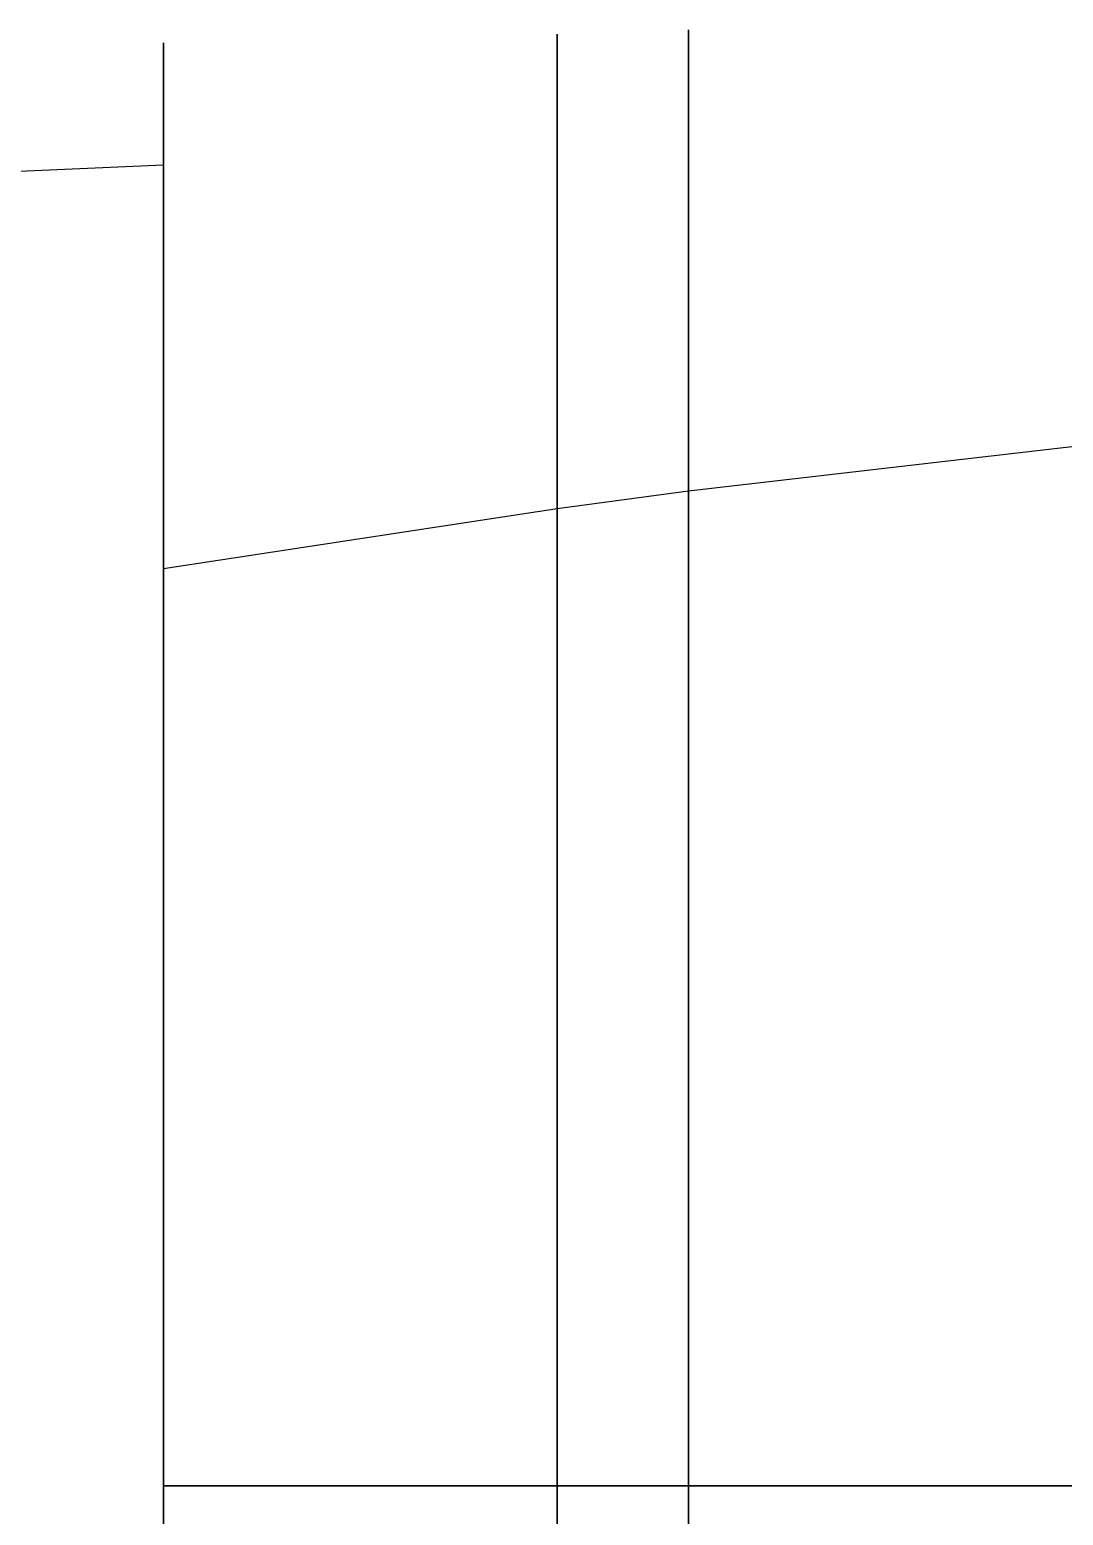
# Model space of a CAD drawing. Extents: x 0 to 100, y -6 to 6.
# Drawn here: x 19.49 to 23.43, y -0.11 to 5.55 of the extents above; entities that cross this region are included whole.
import ezdxf

# ---------------------------------------------------------------- set-up
doc = ezdxf.new("R2010")
doc.units = 0
for name, color, linetype in [('Compartiment', 3, 'CONTINUOUS'), ('Fysiek-dwarsvlak', 5, 'CONTINUOUS'), ('Fysiek-horizontaal-vlak', 5, 'CONTINUOUS'), ('Fysiek-langsvlak', 5, 'CONTINUOUS'), ('Gereserveerd', 1, 'CONTINUOUS'), ('Lijnenmodel-van-de-romp', 2, 'CONTINUOUS'), ('Vlakkenmodel-van-de-romp', 2, 'CONTINUOUS')]:
    doc.layers.add(name, color=color, linetype=linetype)

msp = doc.modelspace()

# ---------------------------------------------------------------- linework, layer by layer
at = {"layer": 'Compartiment'}
for points in [[(22, 5.54966, 5.49991), (22, 5.54985, 5.45103), (22, 5.54989, 5.40217), (22, 5.54975, 5.35275), (22, 5.54937, 5.30219), (22, 5.54873, 5.24991), (22, 5.5478, 5.19577), (22, 5.54664, 5.14152), (22, 5.54536, 5.08935), (22, 5.54403, 5.04143), (22, 5.54276, 4.99997), (22, 5.5416, 4.96642), (22, 5.54053, 4.93933), (22, 5.53948, 4.9165), (22, 5.53838, 4.89576), (22, 5.53719, 4.8749), (22, 5.53584, 4.85221), (22, 5.53434, 4.8278), (22, 5.53269, 4.80224), (22, 5.53088, 4.77612), (22, 5.52894, 4.75001), (22, 5.52686, 4.72438), (22, 5.52466, 4.69921), (22, 5.52235, 4.67437), (22, 5.51994, 4.64975), (22, 5.51744, 4.62522), (22, 5.51487, 4.60066), (22, 5.51223, 4.57599), (22, 5.50951, 4.55114), (22, 5.48656, 4.35427), (22, 5.48382, 4.33247), (22, 5.4808, 4.30919), (22, 5.47724, 4.28287), (22, 5.47293, 4.25196), (22, 5.46764, 4.21514), (22, 5.46113, 4.17208), (22, 5.45321, 4.12269), (22, 5.44364, 4.0669), (22, 5.43221, 4.00462), (22, 5.41874, 3.93601), (22, 5.40322, 3.86216), (22, 5.38567, 3.78443), (22, 5.36611, 3.70416), (22, 5.34456, 3.62268), (22, 5.32117, 3.54139), (22, 5.2966, 3.46186), (22, 5.27166, 3.38571), (22, 5.24712, 3.31455), (22, 5.22377, 3.25001), (22, 5.20217, 3.19311), (22, 5.18187, 3.14243), (22, 5.16216, 3.09599), (22, 5.14237, 3.05177), (22, 5.12179, 3.00779), (22, 5.09987, 2.96247), (22, 5.07664, 2.91593), (22, 5.05225, 2.86876), (22, 5.02687, 2.8215), (22, 5.00065, 2.77473), (22, 4.97373, 2.7289), (22, 4.94608, 2.68401), (22, 4.91761, 2.63995), (22, 4.88827, 2.59661), (22, 4.85799, 2.55389), (22, 4.8267, 2.51171), (22, 4.79443, 2.47011), (22, 4.76117, 2.42917), (22, 4.72695, 2.38899), (22, 4.69178, 2.34963), (22, 4.65569, 2.31117), (22, 4.61869, 2.27365), (22, 4.58079, 2.23711), (22, 4.54199, 2.20159), (22, 4.50232, 2.16712), (22, 4.46178, 2.13373), (22, 4.42041, 2.1014), (22, 4.37825, 2.07009), (22, 4.33532, 2.03979), (22, 4.29167, 2.01045), (22, 4.24733, 1.98206), (22, 4.20238, 1.95459), (22, 4.15692, 1.92804), (22, 4.11103, 1.90238), (22, 4.06481, 1.87762), (22, 4.0183, 1.85372), (22, 3.97142, 1.83062), (22, 3.92405, 1.80824), (22, 3.87606, 1.78651), (22, 3.82734, 1.76536), (22, 3.79049, 1.75), (22, -3.79049, 1.75)], [(22, -5.54349, 5.9999), (22, 5.54349, 5.9999), (22, 5.54966, 5.49991)], [(20, 5.4997, 5.65232), (20, 5.49981, 5.60303), (20, 5.49973, 5.55221), (20, 5.49941, 5.49909), (20, 5.49882, 5.44351), (20, 5.49804, 5.38781), (20, 5.49716, 5.33491), (20, 5.49487, 5.22101), (20, 5.4943, 5.1994), (20, 5.49365, 5.17942), (20, 5.48162, 4.87473), (20, 5.48005, 4.8387), (20, 5.47871, 4.81132), (20, 5.47746, 4.7895), (20, 5.47615, 4.7701), (20, 5.47463, 4.75001), (20, 5.46433, 4.62487), (20, 5.46247, 4.60347), (20, 5.46054, 4.58284), (20, 5.45821, 4.56043), (20, 5.45514, 4.53366), (20, 5.45101, 4.49998), (20, 5.44559, 4.45773), (20, 5.43913, 4.40888), (20, 5.43197, 4.35628), (20, 5.42446, 4.30281), (20, 5.41696, 4.25133), (20, 5.40966, 4.20375), (20, 5.40213, 4.15816), (20, 5.39378, 4.11166), (20, 5.38403, 4.06136), (20, 5.37228, 4.00438), (20, 5.35807, 3.93868), (20, 5.34138, 3.86549), (20, 5.32231, 3.78691), (20, 5.30098, 3.70503), (20, 5.27748, 3.62193), (20, 5.25205, 3.53961), (20, 5.22547, 3.45971), (20, 5.19865, 3.38377), (20, 5.17249, 3.31335), (20, 5.1479, 3.25), (20, 5.12547, 3.19461), (20, 5.10447, 3.14539), (20, 5.08383, 3.09991), (20, 5.0625, 3.05573), (20, 5.03941, 3.01041), (20, 5.0339, 3), (20, -5.0339, 3)], [(20, 5.4997, 5.65232), (20, 5.49981, 5.60303), (20, 5.49973, 5.55221), (20, 5.49941, 5.49909), (20, 5.49882, 5.44351), (20, 5.49804, 5.38781), (20, 5.49716, 5.33491), (20, 5.49487, 5.22101), (20, 5.4943, 5.1994), (20, 5.49365, 5.17942), (20, 5.48162, 4.87473), (20, 5.48005, 4.8387), (20, 5.47871, 4.81132), (20, 5.47746, 4.7895), (20, 5.47615, 4.7701), (20, 5.47463, 4.75001), (20, 5.46433, 4.62487), (20, 5.46247, 4.60347), (20, 5.46054, 4.58284), (20, 5.45821, 4.56043), (20, 5.45514, 4.53366), (20, 5.45101, 4.49998), (20, 5.44559, 4.45773), (20, 5.43913, 4.40888), (20, 5.43197, 4.35628), (20, 5.42446, 4.30281), (20, 5.41696, 4.25133), (20, 5.40966, 4.20375), (20, 5.40213, 4.15816), (20, 5.39378, 4.11166), (20, 5.38403, 4.06136), (20, 5.37228, 4.00438), (20, 5.35807, 3.93868), (20, 5.34138, 3.86549), (20, 5.32231, 3.78691), (20, 5.30098, 3.70503), (20, 5.27748, 3.62193), (20, 5.25205, 3.53961), (20, 5.22547, 3.45971), (20, 5.19865, 3.38377), (20, 5.17249, 3.31335), (20, 5.1479, 3.25), (20, 5.12547, 3.19461), (20, 5.10447, 3.14539), (20, 5.08383, 3.09991), (20, 5.0625, 3.05573), (20, 5.03941, 3.01041), (20, 5.01392, 2.96231), (20, 4.98699, 2.91296), (20, 4.95999, 2.86472), (20, 4.93428, 2.81992), (20, 4.91124, 2.7809), (20, 4.89187, 2.74934), (20, 4.87575, 2.72424), (20, 4.8621, 2.7039), (20, 4.85013, 2.68666), (20, 4.83907, 2.67084), (20, 4.82806, 2.65484), (20, 4.81597, 2.63741), (20, 4.80158, 2.61738), (20, 4.78368, 2.59356), (20, 4.76107, 2.56478), (20, 4.73295, 2.53037), (20, 4.70017, 2.49161), (20, 4.66399, 2.45028), (20, 4.62567, 2.40818), (20, 4.58648, 2.36709), (20, 4.54742, 2.32841), (20, 4.50842, 2.2921), (20, 4.46917, 2.25772), (20, 4.42934, 2.22484), (20, 4.38863, 2.19303), (20, 4.34677, 2.16194), (20, 4.30384, 2.13159), (20, 4.25999, 2.10207), (20, 4.21535, 2.07347), (20, 4.17007, 2.04588), (20, 4.12427, 2.01937), (20, 4.07799, 1.9939), (20, 4.03126, 1.96939), (20, 3.9841, 1.94579), (20, 3.93652, 1.92302), (20, 3.88856, 1.90102), (20, 3.84025, 1.87976), (20, 3.79161, 1.85922), (20, 3.74269, 1.83937), (20, 3.69351, 1.82021), (20, 3.6441, 1.8017), (20, 3.59447, 1.78381), (20, 3.54463, 1.7665), (20, 3.49539, 1.75), (20, -3.49539, 1.75)], [(20, -5.49698, 5.99985), (20, 5.49698, 5.99985), (20, 5.4997, 5.65232)], [(20, -5.49698, 5.99985), (20, 5.49698, 5.99985), (20, 5.4997, 5.65232)], [(21.5, 5.53339, 5.37474), (21.5, 5.53309, 5.31463), (21.5, 5.53261, 5.26453), (21.5, 5.53192, 5.2195), (21.5, 5.53099, 5.17459), (21.5, 5.52835, 5.06685), (21.5, 5.52661, 5.00284), (21.5, 5.52458, 4.93659), (21.5, 5.52225, 4.87186), (21.5, 5.51964, 4.81243), (21.5, 5.51676, 4.76123), (21.5, 5.51372, 4.71801), (21.5, 5.51066, 4.68169), (21.5, 5.50771, 4.6512), (21.5, 5.50039, 4.58208), (21.5, 5.49792, 4.55971), (21.5, 5.49497, 4.53356), (21.5, 5.4865, 4.46078), (21.5, 5.48083, 4.41371), (21.5, 5.47435, 4.36202), (21.5, 5.46719, 4.30777), (21.5, 5.45949, 4.25301), (21.5, 5.45138, 4.19947), (21.5, 5.44298, 4.1476), (21.5, 5.43441, 4.0975), (21.5, 5.42577, 4.04929), (21.5, 5.41719, 4.00307), (21.5, 5.40866, 3.95854), (21.5, 5.39962, 3.91383), (21.5, 5.38939, 3.86661), (21.5, 5.37731, 3.81459), (21.5, 5.3627, 3.75547), (21.5, 5.34504, 3.68774), (21.5, 5.32452, 3.61301), (21.5, 5.3015, 3.53368), (21.5, 5.27633, 3.45216), (21.5, 5.24936, 3.37086), (21.5, 5.22094, 3.29177), (21.5, 5.19131, 3.21522), (21.5, 5.16069, 3.14114), (21.5, 5.12932, 3.06944), (21.5, 5.0974, 3.00006), (21.5, 5.06497, 2.93278), (21.5, 5.0312, 2.86686), (21.5, 4.99508, 2.80141), (21.5, 4.9556, 2.73554), (21.5, 4.91171, 2.66839), (21.5, 4.86313, 2.59974), (21.5, 4.81237, 2.53215), (21.5, 4.76268, 2.46887), (21.5, 4.7173, 2.41311), (21.5, 4.67948, 2.36813), (21.5, 4.65145, 2.33603), (21.5, 4.63139, 2.31443), (21.5, 4.61649, 2.2998), (21.5, 4.60392, 2.28864), (21.5, 4.59089, 2.27742), (21.5, 4.57516, 2.26339), (21.5, 4.55703, 2.24683), (21.5, 4.53736, 2.22877), (21.5, 4.51704, 2.21024), (21.5, 4.49694, 2.19226), (21.5, 4.4777, 2.17561), (21.5, 4.45887, 2.15996), (21.5, 4.43979, 2.14473), (21.5, 4.41976, 2.12933), (21.5, 4.39809, 2.11318), (21.5, 4.37427, 2.09585), (21.5, 4.34847, 2.07751), (21.5, 4.32105, 2.05851), (21.5, 4.29234, 2.0392), (21.5, 4.26269, 2.01989), (21.5, 4.23249, 2.00093), (21.5, 4.20225, 1.98255), (21.5, 4.17249, 1.96496), (21.5, 4.14378, 1.94838), (21.5, 4.11666, 1.93303), (21.5, 4.09147, 1.91905), (21.5, 4.06781, 1.9062), (21.5, 4.04508, 1.89417), (21.5, 4.02268, 1.88264), (21.5, 4.00001, 1.8713), (21.5, 3.97668, 1.85992), (21.5, 3.95309, 1.84865), (21.5, 3.92986, 1.8377), (21.5, 3.90759, 1.82733), (21.5, 3.88689, 1.81776), (21.5, 3.86792, 1.80905), (21.5, 3.84903, 1.80057), (21.5, 3.82811, 1.79153), (21.5, 3.80306, 1.78113), (21.5, 3.77176, 1.76857), (21.5, 3.73284, 1.75334), (21.5, 3.72414, 1.75), (21.5, -3.72414, 1.75)], [(21.5, -5.53222, 5.99989), (21.5, 5.53222, 5.99989), (21.5, 5.53339, 5.37474)], [(20, -5.0339, 3), (20, 5.0339, 3), (20, 5.01392, 2.96231)], [(20, 5.01392, 2.96231), (20, 4.98699, 2.91296), (20, 4.95999, 2.86472), (20, 4.93428, 2.81992), (20, 4.91124, 2.7809), (20, 4.89187, 2.74934), (20, 4.87575, 2.72424), (20, 4.8621, 2.7039), (20, 4.85013, 2.68666), (20, 4.83907, 2.67084), (20, 4.82806, 2.65484), (20, 4.81597, 2.63741), (20, 4.80158, 2.61738), (20, 4.78368, 2.59356), (20, 4.76107, 2.56478), (20, 4.73295, 2.53037), (20, 4.70017, 2.49161), (20, 4.66399, 2.45028), (20, 4.62567, 2.40818), (20, 4.58648, 2.36709), (20, 4.54742, 2.32841), (20, 4.50842, 2.2921), (20, 4.46917, 2.25772), (20, 4.42934, 2.22484), (20, 4.38863, 2.19303), (20, 4.34677, 2.16194), (20, 4.30384, 2.13159), (20, 4.25999, 2.10207), (20, 4.21535, 2.07347), (20, 4.17007, 2.04588), (20, 4.12427, 2.01937), (20, 4.07799, 1.9939), (20, 4.03126, 1.96939), (20, 3.9841, 1.94579), (20, 3.93652, 1.92302), (20, 3.88856, 1.90102), (20, 3.84025, 1.87976), (20, 3.79161, 1.85922), (20, 3.74269, 1.83937), (20, 3.69351, 1.82021), (20, 3.6441, 1.8017), (20, 3.59447, 1.78381), (20, 3.54463, 1.7665), (20, 3.49458, 1.74973), (20, 3.44432, 1.73347), (20, 3.39388, 1.71768), (20, 3.34331, 1.70234), (20, 3.29267, 1.68743), (20, 3.24203, 1.67294), (20, 3.19146, 1.65884), (20, 3.14098, 1.64512), (20, 3.09043, 1.6317), (20, 3.03959, 1.6185), (20, 2.98827, 1.60544), (20, 2.93624, 1.59245), (20, 2.88347, 1.5795), (20, 2.83064, 1.56671), (20, 2.77859, 1.55427), (20, 2.72816, 1.54235), (20, 2.6802, 1.53113), (20, 2.63489, 1.52064), (20, 2.58972, 1.51033), (20, 2.54152, 1.49949), (20, 2.48712, 1.48742), (20, 2.3475, 1.45691), (20, 2.25866, 1.43786), (20, 2.15637, 1.41638), (20, 2.04019, 1.39258), (20, 1.90966, 1.36655), (20, 1.76523, 1.33854), (20, 1.61087, 1.30926), (20, 1.45144, 1.2796), (20, 1.29179, 1.25041), (20, 1.13679, 1.22256), (20, 0.99062, 1.19677), (20, 0.85465, 1.17321), (20, 0.7296, 1.15191), (20, 0.61617, 1.13289), (20, 0.51506, 1.11618), (20, 0.15, 1.05797), (20, 0.12918, 1.05722), (20, 0.11809, 1.05685), (20, 0.10505, 1.05649), (20, 0.09055, 1.05616), (20, 0.07507, 1.05593), (20, 0.0591, 1.05585), (20, 0.04312, 1.05595), (20, 0.02762, 1.05631), (20, 0.01309, 1.05696), (20, 0, 1.05795), (20, -0.01309, 1.05696), (20, -0.02762, 1.05631), (20, -0.04312, 1.05595), (20, -0.0591, 1.05585), (20, -0.07507, 1.05593), (20, -0.09055, 1.05616), (20, -0.10505, 1.05649), (20, -0.11809, 1.05685)], [(22, 3.77788, 1.74474), (22, 3.79049, 1.75), (22, 0, 1.75), (22, 0, 0.88605), (22, 0.01308, 0.88535), (22, 0.02762, 0.88488), (22, 0.04311, 0.88462), (22, 0.05909, 0.88454), (22, 0.07506, 0.88459), (22, 0.09054, 0.88475), (22, 0.10504, 0.88498), (22, 0.11808, 0.88523), (22, 0.14999, 0.88601), (22, 0.5211, 0.9511), (22, 0.62064, 0.96916), (22, 0.7341, 0.9901), (22, 0.8618, 1.01411), (22, 1.00405, 1.04139), (22, 1.16003, 1.0719), (22, 1.32443, 1.1046), (22, 1.49079, 1.13823), (22, 1.65268, 1.17152), (22, 1.80364, 1.20321), (22, 1.93841, 1.23221), (22, 2.05649, 1.25827), (22, 2.15856, 1.28133), (22, 2.24529, 1.30131), (22, 2.37619, 1.33201), (22, 2.4261, 1.34388), (22, 2.47215, 1.35498), (22, 2.51941, 1.36654), (22, 2.63653, 1.39561), (22, 2.70898, 1.41383), (22, 2.78782, 1.43394), (22, 2.87059, 1.45544), (22, 2.9548, 1.47782), (22, 3.03819, 1.5006), (22, 3.11916, 1.52331), (22, 3.19631, 1.54549), (22, 3.26826, 1.56669), (22, 3.33359, 1.58645), (22, 3.39147, 1.60449), (22, 3.44333, 1.62123), (22, 3.49117, 1.63727), (22, 3.53696, 1.65321), (22, 3.58271, 1.66966), (22, 3.62999, 1.68708), (22, 3.67864, 1.70548), (22, 3.72813, 1.72474), (22, 3.77788, 1.74474)], [(21.5, 3.68776, 1.73605), (21.5, 3.72414, 1.75), (21.5, 0, 1.75), (21.5, 0, 0.92843), (21.5, 0.01309, 0.92806), (21.5, 0.02762, 0.92782), (21.5, 0.04312, 0.92769), (21.5, 0.0591, 0.92764), (21.5, 0.07507, 0.92767), (21.5, 0.09055, 0.92776), (21.5, 0.10505, 0.92788), (21.5, 0.15, 0.92842), (21.5, 0.27845, 0.94973), (21.5, 0.33163, 0.95872), (21.5, 0.39145, 0.96899), (21.5, 0.45623, 0.98034), (21.5, 0.52401, 0.99246), (21.5, 0.76151, 1.03576), (21.5, 0.83136, 1.04815), (21.5, 0.87111, 1.05531), (21.5, 0.92729, 1.06571), (21.5, 1.00981, 1.08128), (21.5, 1.12531, 1.10336), (21.5, 1.26734, 1.13083), (21.5, 1.42618, 1.16196), (21.5, 1.59211, 1.19504), (21.5, 1.7554, 1.22832), (21.5, 1.90795, 1.26034), (21.5, 2.04808, 1.29063), (21.5, 2.17575, 1.31895), (21.5, 2.29089, 1.3451), (21.5, 2.39345, 1.36884), (21.5, 2.48371, 1.39005), (21.5, 2.56331, 1.40906), (21.5, 2.63424, 1.42626), (21.5, 2.69846, 1.44206), (21.5, 2.75795, 1.45689), (21.5, 2.8145, 1.47112), (21.5, 2.86911, 1.48503), (21.5, 2.92259, 1.49887), (21.5, 2.97574, 1.51289), (21.5, 3.02938, 1.52733), (21.5, 3.08404, 1.54235), (21.5, 3.13916, 1.5578), (21.5, 3.19392, 1.57342), (21.5, 3.24749, 1.58897), (21.5, 3.29904, 1.6042), (21.5, 3.34807, 1.61898), (21.5, 3.39533, 1.63361), (21.5, 3.4419, 1.64851), (21.5, 3.48888, 1.66412), (21.5, 3.53734, 1.68085), (21.5, 3.58783, 1.6989), (21.5, 3.63869, 1.7176), (21.5, 3.68776, 1.73605)], [(20, 3.49458, 1.74973), (20, 3.49539, 1.75), (20, 0, 1.75), (20, 0, 1.05795), (20, 0.01309, 1.05696), (20, 0.02762, 1.05631), (20, 0.04312, 1.05595), (20, 0.0591, 1.05585), (20, 0.07507, 1.05593), (20, 0.09055, 1.05616), (20, 0.10505, 1.05649), (20, 0.11809, 1.05685), (20, 0.12918, 1.05722), (20, 0.15, 1.05797), (20, 0.51506, 1.11618), (20, 0.61617, 1.13289), (20, 0.7296, 1.15191), (20, 0.85465, 1.17321), (20, 0.99062, 1.19677), (20, 1.13679, 1.22256), (20, 1.29179, 1.25041), (20, 1.45144, 1.2796), (20, 1.61087, 1.30926), (20, 1.76523, 1.33854), (20, 1.90966, 1.36655), (20, 2.04019, 1.39258), (20, 2.15637, 1.41638), (20, 2.25866, 1.43786), (20, 2.3475, 1.45691), (20, 2.48712, 1.48742), (20, 2.54152, 1.49949), (20, 2.58972, 1.51033), (20, 2.63489, 1.52064), (20, 2.6802, 1.53113), (20, 2.72816, 1.54235), (20, 2.77859, 1.55427), (20, 2.83064, 1.56671), (20, 2.88347, 1.5795), (20, 2.93624, 1.59245), (20, 2.98827, 1.60544), (20, 3.03959, 1.6185), (20, 3.09043, 1.6317), (20, 3.14098, 1.64512), (20, 3.19146, 1.65884), (20, 3.24203, 1.67294), (20, 3.29267, 1.68743), (20, 3.34331, 1.70234), (20, 3.39388, 1.71768), (20, 3.44432, 1.73347), (20, 3.49458, 1.74973)], [(20, -3.49539, 1.75), (20, 0, 1.75), (20, 0, 1.05795), (20, -0.01309, 1.05696), (20, -0.02762, 1.05631), (20, -0.04312, 1.05595), (20, -0.0591, 1.05585), (20, -0.07507, 1.05593), (20, -0.09055, 1.05616), (20, -0.10505, 1.05649), (20, -0.11809, 1.05685)], [(21.5, -3.72414, 1.75), (21.5, 0, 1.75), (21.5, 0, 0.92843), (21.5, -0.01309, 0.92806), (21.5, -0.02762, 0.92782), (21.5, -0.04312, 0.92769), (21.5, -0.0591, 0.92764), (21.5, -0.07507, 0.92767), (21.5, -0.09055, 0.92776), (21.5, -0.10505, 0.92788), (21.5, -0.15, 0.92842)], [(22, -3.79049, 1.75), (22, 0, 1.75), (22, 0, 0.88605), (22, -0.01308, 0.88535), (22, -0.02762, 0.88488), (22, -0.04311, 0.88462), (22, -0.05909, 0.88454), (22, -0.07506, 0.88459), (22, -0.09054, 0.88475), (22, -0.10504, 0.88498), (22, -0.11808, 0.88523)]]:
    msp.add_polyline3d(points, dxfattribs=at)
at = {"layer": 'Fysiek-dwarsvlak'}
for points in [[(20, 5.4997, 5.65232), (20, 5.49981, 5.60303), (20, 5.49973, 5.55221), (20, 5.49941, 5.49909), (20, 5.49882, 5.44351), (20, 5.49804, 5.38781), (20, 5.49716, 5.33491), (20, 5.49487, 5.22101), (20, 5.4943, 5.1994), (20, 5.49365, 5.17942), (20, 5.48162, 4.87473), (20, 5.48005, 4.8387), (20, 5.47871, 4.81132), (20, 5.47746, 4.7895), (20, 5.47615, 4.7701), (20, 5.47463, 4.75001), (20, 5.46433, 4.62487), (20, 5.46247, 4.60347), (20, 5.46054, 4.58284), (20, 5.45821, 4.56043), (20, 5.45514, 4.53366), (20, 5.45101, 4.49998), (20, 5.44559, 4.45773), (20, 5.43913, 4.40888), (20, 5.43197, 4.35628), (20, 5.42446, 4.30281), (20, 5.41696, 4.25133), (20, 5.40966, 4.20375), (20, 5.40213, 4.15816), (20, 5.39378, 4.11166), (20, 5.38403, 4.06136), (20, 5.37228, 4.00438), (20, 5.35807, 3.93868), (20, 5.34138, 3.86549), (20, 5.32231, 3.78691), (20, 5.30098, 3.70503), (20, 5.27748, 3.62193), (20, 5.25205, 3.53961), (20, 5.22547, 3.45971), (20, 5.19865, 3.38377), (20, 5.17249, 3.31335), (20, 5.1479, 3.25), (20, 5.12547, 3.19461), (20, 5.10447, 3.14539), (20, 5.08383, 3.09991), (20, 5.0625, 3.05573), (20, 5.03941, 3.01041), (20, 5.01392, 2.96231), (20, 4.98699, 2.91296), (20, 4.95999, 2.86472), (20, 4.93428, 2.81992), (20, 4.91124, 2.7809), (20, 4.89187, 2.74934), (20, 4.87575, 2.72424), (20, 4.8621, 2.7039), (20, 4.85013, 2.68666), (20, 4.83907, 2.67084), (20, 4.82806, 2.65484), (20, 4.81597, 2.63741), (20, 4.80158, 2.61738), (20, 4.78368, 2.59356), (20, 4.76107, 2.56478), (20, 4.73295, 2.53037), (20, 4.70017, 2.49161), (20, 4.66399, 2.45028), (20, 4.62567, 2.40818), (20, 4.58648, 2.36709), (20, 4.54742, 2.32841), (20, 4.50842, 2.2921), (20, 4.46917, 2.25772), (20, 4.42934, 2.22484), (20, 4.38863, 2.19303), (20, 4.34677, 2.16194), (20, 4.30384, 2.13159), (20, 4.25999, 2.10207), (20, 4.21535, 2.07347), (20, 4.17007, 2.04588), (20, 4.12427, 2.01937), (20, 4.07799, 1.9939), (20, 4.03126, 1.96939), (20, 3.9841, 1.94579), (20, 3.93652, 1.92302), (20, 3.88856, 1.90102), (20, 3.84025, 1.87976), (20, 3.79161, 1.85922), (20, 3.74269, 1.83937), (20, 3.69351, 1.82021), (20, 3.6441, 1.8017), (20, 3.59447, 1.78381), (20, 3.54463, 1.7665), (20, 3.49458, 1.74973), (20, 3.44432, 1.73347), (20, 3.39388, 1.71768), (20, 3.34331, 1.70234), (20, 3.29267, 1.68743), (20, 3.24203, 1.67294), (20, 3.19146, 1.65884), (20, 3.14098, 1.64512), (20, 3.09043, 1.6317), (20, 3.03959, 1.6185), (20, 2.98827, 1.60544), (20, 2.93624, 1.59245), (20, 2.88347, 1.5795), (20, 2.83064, 1.56671), (20, 2.77859, 1.55427), (20, 2.72816, 1.54235), (20, 2.6802, 1.53113), (20, 2.63489, 1.52064), (20, 2.58972, 1.51033), (20, 2.54152, 1.49949), (20, 2.48712, 1.48742), (20, 2.3475, 1.45691), (20, 2.25866, 1.43786), (20, 2.15637, 1.41638), (20, 2.04019, 1.39258), (20, 1.90966, 1.36655), (20, 1.76523, 1.33854), (20, 1.61087, 1.30926), (20, 1.45144, 1.2796), (20, 1.29179, 1.25041), (20, 1.13679, 1.22256), (20, 0.99062, 1.19677), (20, 0.85465, 1.17321), (20, 0.7296, 1.15191), (20, 0.61617, 1.13289), (20, 0.51506, 1.11618), (20, 0.15, 1.05797), (20, 0.12918, 1.05722), (20, 0.11809, 1.05685), (20, 0.10505, 1.05649), (20, 0.09055, 1.05616), (20, 0.07507, 1.05593), (20, 0.0591, 1.05585), (20, 0.04312, 1.05595), (20, 0.02762, 1.05631), (20, 0.01309, 1.05696), (20, 0, 1.05795), (20, -0.01309, 1.05696), (20, -0.02762, 1.05631), (20, -0.04312, 1.05595), (20, -0.0591, 1.05585), (20, -0.07507, 1.05593), (20, -0.09055, 1.05616), (20, -0.10505, 1.05649), (20, -0.11809, 1.05685)], [(20, -5.49698, 5.99985), (20, 5.49698, 5.99985), (20, 5.4997, 5.65232)]]:
    msp.add_polyline3d(points, dxfattribs=at)
at = {"layer": 'Fysiek-horizontaal-vlak'}
for points in [[(20, 5.0339, 3), (18, 4.94618, 3), (16, 4.85549, 3), (14, 4.76134, 3), (12, 4.6639, 3), (10, 4.56236, 3), (8, 4.45765, 3), (6, 4.35061, 3), (5, 4.28829, 3), (5, -4.28829, 3), (6, -4.35061, 3), (8, -4.45765, 3), (10, -4.56236, 3), (12, -4.6639, 3), (14, -4.76134, 3), (16, -4.85549, 3), (18, -4.94618, 3), (20, -5.0339, 3), (20, -5.0339, 3), (20, 5.0339, 3)], [(36, 4.86111, 1.75), (34, 4.77277, 1.75), (32, 4.66416, 1.75), (30, 4.53658, 1.75), (28, 4.38875, 1.75), (26, 4.21943, 1.75), (24, 4.02208, 1.75), (22, 3.79049, 1.75), (21.5, 3.72414, 1.75), (20, 3.49539, 1.75), (20, 3.49539, 1.75), (20, 0, 1.75), (20, -3.49539, 1.75), (21.5, -3.72414, 1.75), (22, -3.79049, 1.75), (24, -4.02208, 1.75), (26, -4.21943, 1.75), (28, -4.38875, 1.75), (30, -4.53658, 1.75), (32, -4.66416, 1.75), (34, -4.77277, 1.75), (36, -4.86111, 1.75)]]:
    msp.add_polyline3d(points, dxfattribs=at)
at = {"layer": 'Fysiek-langsvlak'}
msp.add_polyline3d([(45, 0, 0.00033), (44, 0, 0.00089), (42, 0, -0.00097), (40, 0, 0.00365), (38, 0, 0.02175), (36, 0, 0.05688), (34, 0, 0.11226), (32, 0, 0.19033), (30, 0, 0.29323), (28, 0, 0.41943), (26, 0, 0.56376), (24, 0, 0.72083), (22, 0, 0.88605), (21.5, 0, 0.92843), (20, 0, 1.05795), (20, 0, 1.05795), (20, 0, 1.75), (45, 0, 1.75), (45, 0, 0.00033)], dxfattribs=at)
at = {"layer": 'Gereserveerd'}
msp.add_polyline3d([(20, 0, 3), (60, 0, 2)], dxfattribs=at)
at = {"layer": 'Lijnenmodel-van-de-romp'}
for points in [[(22, 0, 0.88605), (22, 0.01308, 0.88535), (22, 0.02762, 0.88488), (22, 0.04311, 0.88462), (22, 0.05909, 0.88454), (22, 0.07506, 0.88459), (22, 0.09054, 0.88475), (22, 0.10504, 0.88498), (22, 0.11808, 0.88523), (22, 0.14999, 0.88601), (22, 0.5211, 0.9511), (22, 0.62064, 0.96916), (22, 0.7341, 0.9901), (22, 0.8618, 1.01411), (22, 1.00405, 1.04139), (22, 1.16003, 1.0719), (22, 1.32443, 1.1046), (22, 1.49079, 1.13823), (22, 1.65268, 1.17152), (22, 1.80364, 1.20321), (22, 1.93841, 1.23221), (22, 2.05649, 1.25827), (22, 2.15856, 1.28133), (22, 2.24529, 1.30131), (22, 2.37619, 1.33201), (22, 2.4261, 1.34388), (22, 2.47215, 1.35498), (22, 2.51941, 1.36654), (22, 2.63653, 1.39561), (22, 2.70898, 1.41383), (22, 2.78782, 1.43394), (22, 2.87059, 1.45544), (22, 2.9548, 1.47782), (22, 3.03819, 1.5006), (22, 3.11916, 1.52331), (22, 3.19631, 1.54549), (22, 3.26826, 1.56669), (22, 3.33359, 1.58645), (22, 3.39147, 1.60449), (22, 3.44333, 1.62123), (22, 3.49117, 1.63727), (22, 3.53696, 1.65321), (22, 3.58271, 1.66966), (22, 3.62999, 1.68708), (22, 3.67864, 1.70548), (22, 3.72813, 1.72474), (22, 3.77788, 1.74474), (22, 3.82734, 1.76536), (22, 3.87606, 1.78651), (22, 3.92405, 1.80824), (22, 3.97142, 1.83062), (22, 4.0183, 1.85372), (22, 4.06481, 1.87762), (22, 4.11103, 1.90238), (22, 4.15692, 1.92804), (22, 4.20238, 1.95459), (22, 4.24733, 1.98206), (22, 4.29167, 2.01045), (22, 4.33532, 2.03979), (22, 4.37825, 2.07009), (22, 4.42041, 2.1014), (22, 4.46178, 2.13373), (22, 4.50232, 2.16712), (22, 4.54199, 2.20159), (22, 4.58079, 2.23711), (22, 4.61869, 2.27365), (22, 4.65569, 2.31117), (22, 4.69178, 2.34963), (22, 4.72695, 2.38899), (22, 4.76117, 2.42917), (22, 4.79443, 2.47011), (22, 4.8267, 2.51171), (22, 4.85799, 2.55389), (22, 4.88827, 2.59661), (22, 4.91761, 2.63995), (22, 4.94608, 2.68401), (22, 4.97373, 2.7289), (22, 5.00065, 2.77473), (22, 5.02687, 2.8215), (22, 5.05225, 2.86876), (22, 5.07664, 2.91593), (22, 5.09987, 2.96247), (22, 5.12179, 3.00779), (22, 5.14237, 3.05177), (22, 5.16216, 3.09599), (22, 5.18187, 3.14243), (22, 5.20217, 3.19311), (22, 5.22377, 3.25001), (22, 5.24712, 3.31455), (22, 5.27166, 3.38571), (22, 5.2966, 3.46186), (22, 5.32117, 3.54139), (22, 5.34456, 3.62268), (22, 5.36611, 3.70416), (22, 5.38567, 3.78443), (22, 5.40322, 3.86216), (22, 5.41874, 3.93601), (22, 5.43221, 4.00462), (22, 5.44364, 4.0669), (22, 5.45321, 4.12269), (22, 5.46113, 4.17208), (22, 5.46764, 4.21514), (22, 5.47293, 4.25196), (22, 5.47724, 4.28287), (22, 5.4808, 4.30919), (22, 5.48382, 4.33247), (22, 5.48656, 4.35427), (22, 5.50951, 4.55114), (22, 5.51223, 4.57599), (22, 5.51487, 4.60066), (22, 5.51744, 4.62522), (22, 5.51994, 4.64975), (22, 5.52235, 4.67437), (22, 5.52466, 4.69921), (22, 5.52686, 4.72438), (22, 5.52894, 4.75001), (22, 5.53088, 4.77612), (22, 5.53269, 4.80224), (22, 5.53434, 4.8278), (22, 5.53584, 4.85221), (22, 5.53719, 4.8749), (22, 5.53838, 4.89576), (22, 5.53948, 4.9165), (22, 5.54053, 4.93933), (22, 5.5416, 4.96642), (22, 5.54276, 4.99997), (22, 5.54403, 5.04143), (22, 5.54536, 5.08935), (22, 5.54664, 5.14152), (22, 5.5478, 5.19577), (22, 5.54873, 5.24991), (22, 5.54937, 5.30219), (22, 5.54975, 5.35275), (22, 5.54989, 5.40217), (22, 5.54985, 5.45103), (22, 5.54966, 5.49991), (22, 5.54349, 5.9999), (22, 0, 5.9999)], [(20, 0, 1.05795), (20, 0.01309, 1.05696), (20, 0.02762, 1.05631), (20, 0.04312, 1.05595), (20, 0.0591, 1.05585), (20, 0.07507, 1.05593), (20, 0.09055, 1.05616), (20, 0.10505, 1.05649), (20, 0.11809, 1.05685), (20, 0.12918, 1.05722), (20, 0.15, 1.05797), (20, 0.51506, 1.11618), (20, 0.61617, 1.13289), (20, 0.7296, 1.15191), (20, 0.85465, 1.17321), (20, 0.99062, 1.19677), (20, 1.13679, 1.22256), (20, 1.29179, 1.25041), (20, 1.45144, 1.2796), (20, 1.61087, 1.30926), (20, 1.76523, 1.33854), (20, 1.90966, 1.36655), (20, 2.04019, 1.39258), (20, 2.15637, 1.41638), (20, 2.25866, 1.43786), (20, 2.3475, 1.45691), (20, 2.48712, 1.48742), (20, 2.54152, 1.49949), (20, 2.58972, 1.51033), (20, 2.63489, 1.52064), (20, 2.6802, 1.53113), (20, 2.72816, 1.54235), (20, 2.77859, 1.55427), (20, 2.83064, 1.56671), (20, 2.88347, 1.5795), (20, 2.93624, 1.59245), (20, 2.98827, 1.60544), (20, 3.03959, 1.6185), (20, 3.09043, 1.6317), (20, 3.14098, 1.64512), (20, 3.19146, 1.65884), (20, 3.24203, 1.67294), (20, 3.29267, 1.68743), (20, 3.34331, 1.70234), (20, 3.39388, 1.71768), (20, 3.44432, 1.73347), (20, 3.49458, 1.74973), (20, 3.54463, 1.7665), (20, 3.59447, 1.78381), (20, 3.6441, 1.8017), (20, 3.69351, 1.82021), (20, 3.74269, 1.83937), (20, 3.79161, 1.85922), (20, 3.84025, 1.87976), (20, 3.88856, 1.90102), (20, 3.93652, 1.92302), (20, 3.9841, 1.94579), (20, 4.03126, 1.96939), (20, 4.07799, 1.9939), (20, 4.12427, 2.01937), (20, 4.17007, 2.04588), (20, 4.21535, 2.07347), (20, 4.25999, 2.10207), (20, 4.30384, 2.13159), (20, 4.34677, 2.16194), (20, 4.38863, 2.19303), (20, 4.42934, 2.22484), (20, 4.46917, 2.25772), (20, 4.50842, 2.2921), (20, 4.54742, 2.32841), (20, 4.58648, 2.36709), (20, 4.62567, 2.40818), (20, 4.66399, 2.45028), (20, 4.70017, 2.49161), (20, 4.73295, 2.53037), (20, 4.76107, 2.56478), (20, 4.78368, 2.59356), (20, 4.80158, 2.61738), (20, 4.81597, 2.63741), (20, 4.82806, 2.65484), (20, 4.83907, 2.67084), (20, 4.85013, 2.68666), (20, 4.8621, 2.7039), (20, 4.87575, 2.72424), (20, 4.89187, 2.74934), (20, 4.91124, 2.7809), (20, 4.93428, 2.81992), (20, 4.95999, 2.86472), (20, 4.98699, 2.91296), (20, 5.01392, 2.96231), (20, 5.03941, 3.01041), (20, 5.0625, 3.05573), (20, 5.08383, 3.09991), (20, 5.10447, 3.14539), (20, 5.12547, 3.19461), (20, 5.1479, 3.25), (20, 5.17249, 3.31335), (20, 5.19865, 3.38377), (20, 5.22547, 3.45971), (20, 5.25205, 3.53961), (20, 5.27748, 3.62193), (20, 5.30098, 3.70503), (20, 5.32231, 3.78691), (20, 5.34138, 3.86549), (20, 5.35807, 3.93868), (20, 5.37228, 4.00438), (20, 5.38403, 4.06136), (20, 5.39378, 4.11166), (20, 5.40213, 4.15816), (20, 5.40966, 4.20375), (20, 5.41696, 4.25133), (20, 5.42446, 4.30281), (20, 5.43197, 4.35628), (20, 5.43913, 4.40888), (20, 5.44559, 4.45773), (20, 5.45101, 4.49998), (20, 5.45514, 4.53366), (20, 5.45821, 4.56043), (20, 5.46054, 4.58284), (20, 5.46247, 4.60347), (20, 5.46433, 4.62487), (20, 5.47463, 4.75001), (20, 5.47615, 4.7701), (20, 5.47746, 4.7895), (20, 5.47871, 4.81132), (20, 5.48005, 4.8387), (20, 5.48162, 4.87473), (20, 5.49365, 5.17942), (20, 5.4943, 5.1994), (20, 5.49487, 5.22101), (20, 5.49716, 5.33491), (20, 5.49804, 5.38781), (20, 5.49882, 5.44351), (20, 5.49941, 5.49909), (20, 5.49973, 5.55221), (20, 5.49981, 5.60303), (20, 5.4997, 5.65232), (20, 5.49698, 5.99985), (20, 0, 5.99985)], [(21.5, 0, 0.92843), (21.5, 0.01309, 0.92806), (21.5, 0.02762, 0.92782), (21.5, 0.04312, 0.92769), (21.5, 0.0591, 0.92764), (21.5, 0.07507, 0.92767), (21.5, 0.09055, 0.92776), (21.5, 0.10505, 0.92788), (21.5, 0.15, 0.92842), (21.5, 0.27845, 0.94973), (21.5, 0.33163, 0.95872), (21.5, 0.39145, 0.96899), (21.5, 0.45623, 0.98034), (21.5, 0.52401, 0.99246), (21.5, 0.76151, 1.03576), (21.5, 0.83136, 1.04815), (21.5, 0.87111, 1.05531), (21.5, 0.92729, 1.06571), (21.5, 1.00981, 1.08128), (21.5, 1.12531, 1.10336), (21.5, 1.26734, 1.13083), (21.5, 1.42618, 1.16196), (21.5, 1.59211, 1.19504), (21.5, 1.7554, 1.22832), (21.5, 1.90795, 1.26034), (21.5, 2.04808, 1.29063), (21.5, 2.17575, 1.31895), (21.5, 2.29089, 1.3451), (21.5, 2.39345, 1.36884), (21.5, 2.48371, 1.39005), (21.5, 2.56331, 1.40906), (21.5, 2.63424, 1.42626), (21.5, 2.69846, 1.44206), (21.5, 2.75795, 1.45689), (21.5, 2.8145, 1.47112), (21.5, 2.86911, 1.48503), (21.5, 2.92259, 1.49887), (21.5, 2.97574, 1.51289), (21.5, 3.02938, 1.52733), (21.5, 3.08404, 1.54235), (21.5, 3.13916, 1.5578), (21.5, 3.19392, 1.57342), (21.5, 3.24749, 1.58897), (21.5, 3.29904, 1.6042), (21.5, 3.34807, 1.61898), (21.5, 3.39533, 1.63361), (21.5, 3.4419, 1.64851), (21.5, 3.48888, 1.66412), (21.5, 3.53734, 1.68085), (21.5, 3.58783, 1.6989), (21.5, 3.63869, 1.7176), (21.5, 3.68776, 1.73605), (21.5, 3.73284, 1.75334), (21.5, 3.77176, 1.76857), (21.5, 3.80306, 1.78113), (21.5, 3.82811, 1.79153), (21.5, 3.84903, 1.80057), (21.5, 3.86792, 1.80905), (21.5, 3.88689, 1.81776), (21.5, 3.90759, 1.82733), (21.5, 3.92986, 1.8377), (21.5, 3.95309, 1.84865), (21.5, 3.97668, 1.85992), (21.5, 4.00001, 1.8713), (21.5, 4.02268, 1.88264), (21.5, 4.04508, 1.89417), (21.5, 4.06781, 1.9062), (21.5, 4.09147, 1.91905), (21.5, 4.11666, 1.93303), (21.5, 4.14378, 1.94838), (21.5, 4.17249, 1.96496), (21.5, 4.20225, 1.98255), (21.5, 4.23249, 2.00093), (21.5, 4.26269, 2.01989), (21.5, 4.29234, 2.0392), (21.5, 4.32105, 2.05851), (21.5, 4.34847, 2.07751), (21.5, 4.37427, 2.09585), (21.5, 4.39809, 2.11318), (21.5, 4.41976, 2.12933), (21.5, 4.43979, 2.14473), (21.5, 4.45887, 2.15996), (21.5, 4.4777, 2.17561), (21.5, 4.49694, 2.19226), (21.5, 4.51704, 2.21024), (21.5, 4.53736, 2.22877), (21.5, 4.55703, 2.24683), (21.5, 4.57516, 2.26339), (21.5, 4.59089, 2.27742), (21.5, 4.60392, 2.28864), (21.5, 4.61649, 2.2998), (21.5, 4.63139, 2.31443), (21.5, 4.65145, 2.33603), (21.5, 4.67948, 2.36813), (21.5, 4.7173, 2.41311), (21.5, 4.76268, 2.46887), (21.5, 4.81237, 2.53215), (21.5, 4.86313, 2.59974), (21.5, 4.91171, 2.66839), (21.5, 4.9556, 2.73554), (21.5, 4.99508, 2.80141), (21.5, 5.0312, 2.86686), (21.5, 5.06497, 2.93278), (21.5, 5.0974, 3.00006), (21.5, 5.12932, 3.06944), (21.5, 5.16069, 3.14114), (21.5, 5.19131, 3.21522), (21.5, 5.22094, 3.29177), (21.5, 5.24936, 3.37086), (21.5, 5.27633, 3.45216), (21.5, 5.3015, 3.53368), (21.5, 5.32452, 3.61301), (21.5, 5.34504, 3.68774), (21.5, 5.3627, 3.75547), (21.5, 5.37731, 3.81459), (21.5, 5.38939, 3.86661), (21.5, 5.39962, 3.91383), (21.5, 5.40866, 3.95854), (21.5, 5.41719, 4.00307), (21.5, 5.42577, 4.04929), (21.5, 5.43441, 4.0975), (21.5, 5.44298, 4.1476), (21.5, 5.45138, 4.19947), (21.5, 5.45949, 4.25301), (21.5, 5.46719, 4.30777), (21.5, 5.47435, 4.36202), (21.5, 5.48083, 4.41371), (21.5, 5.4865, 4.46078), (21.5, 5.49497, 4.53356), (21.5, 5.49792, 4.55971), (21.5, 5.50039, 4.58208), (21.5, 5.50771, 4.6512), (21.5, 5.51066, 4.68169), (21.5, 5.51372, 4.71801), (21.5, 5.51676, 4.76123), (21.5, 5.51964, 4.81243), (21.5, 5.52225, 4.87186), (21.5, 5.52458, 4.93659), (21.5, 5.52661, 5.00284), (21.5, 5.52835, 5.06685), (21.5, 5.53099, 5.17459), (21.5, 5.53192, 5.2195), (21.5, 5.53261, 5.26453), (21.5, 5.53309, 5.31463), (21.5, 5.53339, 5.37474), (21.5, 5.53222, 5.99989), (21.5, 0, 5.99989)], [(20, 0, 1.05795), (20, -0.01309, 1.05696), (20, -0.02762, 1.05631), (20, -0.04312, 1.05595), (20, -0.0591, 1.05585), (20, -0.07507, 1.05593), (20, -0.09055, 1.05616), (20, -0.10505, 1.05649), (20, -0.11809, 1.05685)], [(20, -5.49698, 5.99985), (20, 0, 5.99985)], [(21.5, 0, 0.92843), (21.5, -0.01309, 0.92806), (21.5, -0.02762, 0.92782), (21.5, -0.04312, 0.92769), (21.5, -0.0591, 0.92764), (21.5, -0.07507, 0.92767), (21.5, -0.09055, 0.92776), (21.5, -0.10505, 0.92788), (21.5, -0.15, 0.92842)], [(21.5, -5.53222, 5.99989), (21.5, 0, 5.99989)], [(22, 0, 0.88605), (22, -0.01308, 0.88535), (22, -0.02762, 0.88488), (22, -0.04311, 0.88462), (22, -0.05909, 0.88454), (22, -0.07506, 0.88459), (22, -0.09054, 0.88475), (22, -0.10504, 0.88498), (22, -0.11808, 0.88523)], [(22, -5.54349, 5.9999), (22, 0, 5.9999)]]:
    msp.add_polyline3d(points, dxfattribs=at)
at = {"layer": 'Vlakkenmodel-van-de-romp'}
for points in [[(22, 0, 0.88605), (22, 0.01308, 0.88535), (22, 0.02762, 0.88488), (22, 0.04311, 0.88462), (22, 0.05909, 0.88454), (22, 0.07506, 0.88459), (22, 0.09054, 0.88475), (22, 0.10504, 0.88498), (22, 0.11808, 0.88523), (22, 0.14999, 0.88601), (22, 0.5211, 0.9511), (22, 0.62064, 0.96916), (22, 0.7341, 0.9901), (22, 0.8618, 1.01411), (22, 1.00405, 1.04139), (22, 1.16003, 1.0719), (22, 1.32443, 1.1046), (22, 1.49079, 1.13823), (22, 1.65268, 1.17152), (22, 1.80364, 1.20321), (22, 1.93841, 1.23221), (22, 2.05649, 1.25827), (22, 2.15856, 1.28133), (22, 2.24529, 1.30131), (22, 2.37619, 1.33201), (22, 2.4261, 1.34388), (22, 2.47215, 1.35498), (22, 2.51941, 1.36654), (22, 2.63653, 1.39561), (22, 2.70898, 1.41383), (22, 2.78782, 1.43394), (22, 2.87059, 1.45544), (22, 2.9548, 1.47782), (22, 3.03819, 1.5006), (22, 3.11916, 1.52331), (22, 3.19631, 1.54549), (22, 3.26826, 1.56669), (22, 3.33359, 1.58645), (22, 3.39147, 1.60449), (22, 3.44333, 1.62123), (22, 3.49117, 1.63727), (22, 3.53696, 1.65321), (22, 3.58271, 1.66966), (22, 3.62999, 1.68708), (22, 3.67864, 1.70548), (22, 3.72813, 1.72474), (22, 3.77788, 1.74474), (22, 3.82734, 1.76536), (22, 3.87606, 1.78651), (22, 3.92405, 1.80824), (22, 3.97142, 1.83062), (22, 4.0183, 1.85372), (22, 4.06481, 1.87762), (22, 4.11103, 1.90238), (22, 4.15692, 1.92804), (22, 4.20238, 1.95459), (22, 4.24733, 1.98206), (22, 4.29167, 2.01045), (22, 4.33532, 2.03979), (22, 4.37825, 2.07009), (22, 4.42041, 2.1014), (22, 4.46178, 2.13373), (22, 4.50232, 2.16712), (22, 4.54199, 2.20159), (22, 4.58079, 2.23711), (22, 4.61869, 2.27365), (22, 4.65569, 2.31117), (22, 4.69178, 2.34963), (22, 4.72695, 2.38899), (22, 4.76117, 2.42917), (22, 4.79443, 2.47011), (22, 4.8267, 2.51171), (22, 4.85799, 2.55389), (22, 4.88827, 2.59661), (22, 4.91761, 2.63995), (22, 4.94608, 2.68401), (22, 4.97373, 2.7289), (22, 5.00065, 2.77473), (22, 5.02687, 2.8215), (22, 5.05225, 2.86876), (22, 5.07664, 2.91593), (22, 5.09987, 2.96247), (22, 5.12179, 3.00779), (22, 5.14237, 3.05177), (22, 5.16216, 3.09599), (22, 5.18187, 3.14243), (22, 5.20217, 3.19311), (22, 5.22377, 3.25001), (22, 5.24712, 3.31455), (22, 5.27166, 3.38571), (22, 5.2966, 3.46186), (22, 5.32117, 3.54139), (22, 5.34456, 3.62268), (22, 5.36611, 3.70416), (22, 5.38567, 3.78443), (22, 5.40322, 3.86216), (22, 5.41874, 3.93601), (22, 5.43221, 4.00462), (22, 5.44364, 4.0669), (22, 5.45321, 4.12269), (22, 5.46113, 4.17208), (22, 5.46764, 4.21514), (22, 5.47293, 4.25196), (22, 5.47724, 4.28287), (22, 5.4808, 4.30919), (22, 5.48382, 4.33247), (22, 5.48656, 4.35427), (22, 5.50951, 4.55114), (22, 5.51223, 4.57599), (22, 5.51487, 4.60066), (22, 5.51744, 4.62522), (22, 5.51994, 4.64975), (22, 5.52235, 4.67437), (22, 5.52466, 4.69921), (22, 5.52686, 4.72438), (22, 5.52894, 4.75001), (22, 5.53088, 4.77612), (22, 5.53269, 4.80224), (22, 5.53434, 4.8278), (22, 5.53584, 4.85221), (22, 5.53719, 4.8749), (22, 5.53838, 4.89576), (22, 5.53948, 4.9165), (22, 5.54053, 4.93933), (22, 5.5416, 4.96642), (22, 5.54276, 4.99997), (22, 5.54403, 5.04143), (22, 5.54536, 5.08935), (22, 5.54664, 5.14152), (22, 5.5478, 5.19577), (22, 5.54873, 5.24991), (22, 5.54937, 5.30219), (22, 5.54975, 5.35275), (22, 5.54989, 5.40217), (22, 5.54985, 5.45103), (22, 5.54966, 5.49991), (22, 5.54349, 5.9999), (22, 0, 5.9999)], [(20, 0, 1.05795), (20, 0.01309, 1.05696), (20, 0.02762, 1.05631), (20, 0.04312, 1.05595), (20, 0.0591, 1.05585), (20, 0.07507, 1.05593), (20, 0.09055, 1.05616), (20, 0.10505, 1.05649), (20, 0.11809, 1.05685), (20, 0.12918, 1.05722), (20, 0.15, 1.05797), (20, 0.51506, 1.11618), (20, 0.61617, 1.13289), (20, 0.7296, 1.15191), (20, 0.85465, 1.17321), (20, 0.99062, 1.19677), (20, 1.13679, 1.22256), (20, 1.29179, 1.25041), (20, 1.45144, 1.2796), (20, 1.61087, 1.30926), (20, 1.76523, 1.33854), (20, 1.90966, 1.36655), (20, 2.04019, 1.39258), (20, 2.15637, 1.41638), (20, 2.25866, 1.43786), (20, 2.3475, 1.45691), (20, 2.48712, 1.48742), (20, 2.54152, 1.49949), (20, 2.58972, 1.51033), (20, 2.63489, 1.52064), (20, 2.6802, 1.53113), (20, 2.72816, 1.54235), (20, 2.77859, 1.55427), (20, 2.83064, 1.56671), (20, 2.88347, 1.5795), (20, 2.93624, 1.59245), (20, 2.98827, 1.60544), (20, 3.03959, 1.6185), (20, 3.09043, 1.6317), (20, 3.14098, 1.64512), (20, 3.19146, 1.65884), (20, 3.24203, 1.67294), (20, 3.29267, 1.68743), (20, 3.34331, 1.70234), (20, 3.39388, 1.71768), (20, 3.44432, 1.73347), (20, 3.49458, 1.74973), (20, 3.54463, 1.7665), (20, 3.59447, 1.78381), (20, 3.6441, 1.8017), (20, 3.69351, 1.82021), (20, 3.74269, 1.83937), (20, 3.79161, 1.85922), (20, 3.84025, 1.87976), (20, 3.88856, 1.90102), (20, 3.93652, 1.92302), (20, 3.9841, 1.94579), (20, 4.03126, 1.96939), (20, 4.07799, 1.9939), (20, 4.12427, 2.01937), (20, 4.17007, 2.04588), (20, 4.21535, 2.07347), (20, 4.25999, 2.10207), (20, 4.30384, 2.13159), (20, 4.34677, 2.16194), (20, 4.38863, 2.19303), (20, 4.42934, 2.22484), (20, 4.46917, 2.25772), (20, 4.50842, 2.2921), (20, 4.54742, 2.32841), (20, 4.58648, 2.36709), (20, 4.62567, 2.40818), (20, 4.66399, 2.45028), (20, 4.70017, 2.49161), (20, 4.73295, 2.53037), (20, 4.76107, 2.56478), (20, 4.78368, 2.59356), (20, 4.80158, 2.61738), (20, 4.81597, 2.63741), (20, 4.82806, 2.65484), (20, 4.83907, 2.67084), (20, 4.85013, 2.68666), (20, 4.8621, 2.7039), (20, 4.87575, 2.72424), (20, 4.89187, 2.74934), (20, 4.91124, 2.7809), (20, 4.93428, 2.81992), (20, 4.95999, 2.86472), (20, 4.98699, 2.91296), (20, 5.01392, 2.96231), (20, 5.03941, 3.01041), (20, 5.0625, 3.05573), (20, 5.08383, 3.09991), (20, 5.10447, 3.14539), (20, 5.12547, 3.19461), (20, 5.1479, 3.25), (20, 5.17249, 3.31335), (20, 5.19865, 3.38377), (20, 5.22547, 3.45971), (20, 5.25205, 3.53961), (20, 5.27748, 3.62193), (20, 5.30098, 3.70503), (20, 5.32231, 3.78691), (20, 5.34138, 3.86549), (20, 5.35807, 3.93868), (20, 5.37228, 4.00438), (20, 5.38403, 4.06136), (20, 5.39378, 4.11166), (20, 5.40213, 4.15816), (20, 5.40966, 4.20375), (20, 5.41696, 4.25133), (20, 5.42446, 4.30281), (20, 5.43197, 4.35628), (20, 5.43913, 4.40888), (20, 5.44559, 4.45773), (20, 5.45101, 4.49998), (20, 5.45514, 4.53366), (20, 5.45821, 4.56043), (20, 5.46054, 4.58284), (20, 5.46247, 4.60347), (20, 5.46433, 4.62487), (20, 5.47463, 4.75001), (20, 5.47615, 4.7701), (20, 5.47746, 4.7895), (20, 5.47871, 4.81132), (20, 5.48005, 4.8387), (20, 5.48162, 4.87473), (20, 5.49365, 5.17942), (20, 5.4943, 5.1994), (20, 5.49487, 5.22101), (20, 5.49716, 5.33491), (20, 5.49804, 5.38781), (20, 5.49882, 5.44351), (20, 5.49941, 5.49909), (20, 5.49973, 5.55221), (20, 5.49981, 5.60303), (20, 5.4997, 5.65232), (20, 5.49698, 5.99985), (20, 0, 5.99985)], [(21.5, 0, 0.92843), (21.5, 0.01309, 0.92806), (21.5, 0.02762, 0.92782), (21.5, 0.04312, 0.92769), (21.5, 0.0591, 0.92764), (21.5, 0.07507, 0.92767), (21.5, 0.09055, 0.92776), (21.5, 0.10505, 0.92788), (21.5, 0.15, 0.92842), (21.5, 0.27845, 0.94973), (21.5, 0.33163, 0.95872), (21.5, 0.39145, 0.96899), (21.5, 0.45623, 0.98034), (21.5, 0.52401, 0.99246), (21.5, 0.76151, 1.03576), (21.5, 0.83136, 1.04815), (21.5, 0.87111, 1.05531), (21.5, 0.92729, 1.06571), (21.5, 1.00981, 1.08128), (21.5, 1.12531, 1.10336), (21.5, 1.26734, 1.13083), (21.5, 1.42618, 1.16196), (21.5, 1.59211, 1.19504), (21.5, 1.7554, 1.22832), (21.5, 1.90795, 1.26034), (21.5, 2.04808, 1.29063), (21.5, 2.17575, 1.31895), (21.5, 2.29089, 1.3451), (21.5, 2.39345, 1.36884), (21.5, 2.48371, 1.39005), (21.5, 2.56331, 1.40906), (21.5, 2.63424, 1.42626), (21.5, 2.69846, 1.44206), (21.5, 2.75795, 1.45689), (21.5, 2.8145, 1.47112), (21.5, 2.86911, 1.48503), (21.5, 2.92259, 1.49887), (21.5, 2.97574, 1.51289), (21.5, 3.02938, 1.52733), (21.5, 3.08404, 1.54235), (21.5, 3.13916, 1.5578), (21.5, 3.19392, 1.57342), (21.5, 3.24749, 1.58897), (21.5, 3.29904, 1.6042), (21.5, 3.34807, 1.61898), (21.5, 3.39533, 1.63361), (21.5, 3.4419, 1.64851), (21.5, 3.48888, 1.66412), (21.5, 3.53734, 1.68085), (21.5, 3.58783, 1.6989), (21.5, 3.63869, 1.7176), (21.5, 3.68776, 1.73605), (21.5, 3.73284, 1.75334), (21.5, 3.77176, 1.76857), (21.5, 3.80306, 1.78113), (21.5, 3.82811, 1.79153), (21.5, 3.84903, 1.80057), (21.5, 3.86792, 1.80905), (21.5, 3.88689, 1.81776), (21.5, 3.90759, 1.82733), (21.5, 3.92986, 1.8377), (21.5, 3.95309, 1.84865), (21.5, 3.97668, 1.85992), (21.5, 4.00001, 1.8713), (21.5, 4.02268, 1.88264), (21.5, 4.04508, 1.89417), (21.5, 4.06781, 1.9062), (21.5, 4.09147, 1.91905), (21.5, 4.11666, 1.93303), (21.5, 4.14378, 1.94838), (21.5, 4.17249, 1.96496), (21.5, 4.20225, 1.98255), (21.5, 4.23249, 2.00093), (21.5, 4.26269, 2.01989), (21.5, 4.29234, 2.0392), (21.5, 4.32105, 2.05851), (21.5, 4.34847, 2.07751), (21.5, 4.37427, 2.09585), (21.5, 4.39809, 2.11318), (21.5, 4.41976, 2.12933), (21.5, 4.43979, 2.14473), (21.5, 4.45887, 2.15996), (21.5, 4.4777, 2.17561), (21.5, 4.49694, 2.19226), (21.5, 4.51704, 2.21024), (21.5, 4.53736, 2.22877), (21.5, 4.55703, 2.24683), (21.5, 4.57516, 2.26339), (21.5, 4.59089, 2.27742), (21.5, 4.60392, 2.28864), (21.5, 4.61649, 2.2998), (21.5, 4.63139, 2.31443), (21.5, 4.65145, 2.33603), (21.5, 4.67948, 2.36813), (21.5, 4.7173, 2.41311), (21.5, 4.76268, 2.46887), (21.5, 4.81237, 2.53215), (21.5, 4.86313, 2.59974), (21.5, 4.91171, 2.66839), (21.5, 4.9556, 2.73554), (21.5, 4.99508, 2.80141), (21.5, 5.0312, 2.86686), (21.5, 5.06497, 2.93278), (21.5, 5.0974, 3.00006), (21.5, 5.12932, 3.06944), (21.5, 5.16069, 3.14114), (21.5, 5.19131, 3.21522), (21.5, 5.22094, 3.29177), (21.5, 5.24936, 3.37086), (21.5, 5.27633, 3.45216), (21.5, 5.3015, 3.53368), (21.5, 5.32452, 3.61301), (21.5, 5.34504, 3.68774), (21.5, 5.3627, 3.75547), (21.5, 5.37731, 3.81459), (21.5, 5.38939, 3.86661), (21.5, 5.39962, 3.91383), (21.5, 5.40866, 3.95854), (21.5, 5.41719, 4.00307), (21.5, 5.42577, 4.04929), (21.5, 5.43441, 4.0975), (21.5, 5.44298, 4.1476), (21.5, 5.45138, 4.19947), (21.5, 5.45949, 4.25301), (21.5, 5.46719, 4.30777), (21.5, 5.47435, 4.36202), (21.5, 5.48083, 4.41371), (21.5, 5.4865, 4.46078), (21.5, 5.49497, 4.53356), (21.5, 5.49792, 4.55971), (21.5, 5.50039, 4.58208), (21.5, 5.50771, 4.6512), (21.5, 5.51066, 4.68169), (21.5, 5.51372, 4.71801), (21.5, 5.51676, 4.76123), (21.5, 5.51964, 4.81243), (21.5, 5.52225, 4.87186), (21.5, 5.52458, 4.93659), (21.5, 5.52661, 5.00284), (21.5, 5.52835, 5.06685), (21.5, 5.53099, 5.17459), (21.5, 5.53192, 5.2195), (21.5, 5.53261, 5.26453), (21.5, 5.53309, 5.31463), (21.5, 5.53339, 5.37474), (21.5, 5.53222, 5.99989), (21.5, 0, 5.99989)], [(20, 0, 1.05795), (20, -0.01309, 1.05696), (20, -0.02762, 1.05631), (20, -0.04312, 1.05595), (20, -0.0591, 1.05585), (20, -0.07507, 1.05593), (20, -0.09055, 1.05616), (20, -0.10505, 1.05649), (20, -0.11809, 1.05685)], [(20, -5.49698, 5.99985), (20, 0, 5.99985)], [(21.5, 0, 0.92843), (21.5, -0.01309, 0.92806), (21.5, -0.02762, 0.92782), (21.5, -0.04312, 0.92769), (21.5, -0.0591, 0.92764), (21.5, -0.07507, 0.92767), (21.5, -0.09055, 0.92776), (21.5, -0.10505, 0.92788), (21.5, -0.15, 0.92842)], [(21.5, -5.53222, 5.99989), (21.5, 0, 5.99989)], [(22, 0, 0.88605), (22, -0.01308, 0.88535), (22, -0.02762, 0.88488), (22, -0.04311, 0.88462), (22, -0.05909, 0.88454), (22, -0.07506, 0.88459), (22, -0.09054, 0.88475), (22, -0.10504, 0.88498), (22, -0.11808, 0.88523)], [(22, -5.54349, 5.9999), (22, 0, 5.9999)]]:
    msp.add_polyline3d(points, dxfattribs=at)

doc.saveas('drawing.dxf')
